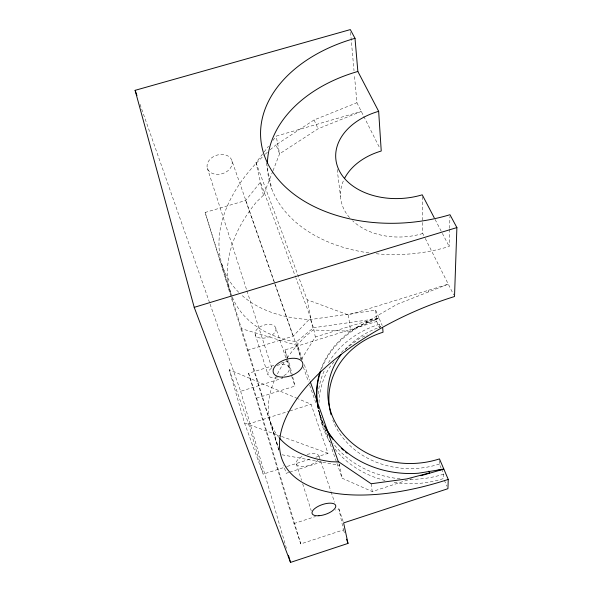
<?xml version="1.0" encoding="UTF-8"?>
<svg xmlns="http://www.w3.org/2000/svg" width="592" height="592" viewBox="0 0 592 592"><rect width="100%" height="100%" fill="white"/><g stroke="black" fill="none" stroke-linecap="round" stroke-linejoin="round"><path stroke-width="0.44" stroke-dasharray="2.96 2.22" d="M441.188 468.25L439.397 464.047L439.449 460.613M441.551 469.086L443.704 474.125L443.593 478.521A92.145 79.528 -0.4 0 1 393.229 482.206M376.201 253.746A134.887 94.868 -4.7 0 0 449.195 246.472L449.617 229.237M449.639 228.327L449.92 216.531M231.997 296.333A157.694 98.857 -25.4 0 1 256.21 202.286L263.396 195.264L272.668 171.569M273.001 170.725L279.616 153.802L276.175 136.13L361.298 111.429L318.059 128.79L279.616 153.802L276.035 144.855L314.078 119.947L356.917 102.734L354.356 74.4M301.372 359.3L315.321 337.04L366.344 321.227L379.109 318.326L382.217 325.504M263.396 195.264L255.988 162.696L263.625 152.64M264.173 151.922L268.539 146.18M272.905 140.437L276.175 136.13M334.036 361.793L329.433 367.536A92.145 79.528 -0.4 0 0 318.984 404.077M341.429 352.573L342.561 351.167L359.795 338.217L367.395 334.894M278.847 450.098L247.449 350.301L205.113 212.469L245.665 200.496L260.413 182.158L295.623 277.248M247.449 350.301L293.114 336.182L310.667 317.874L295.948 278.114M255.988 162.696L307.107 299.722L348.414 314.988L448.292 284.145L397.062 304.318L350.597 331.172L313.057 330.018L304.636 337.122A175.979 88.238 -24 0 0 286.928 358.286M232.345 297.191A157.694 98.857 -25.4 0 0 289.34 340.644L296.688 341.577L313.508 327.739L379.109 318.326M321.811 368.283A93.928 80.445 -0.8 0 1 358.463 327.221L378.34 318.577L366.907 322.573L358.352 326.296A94.084 80.519 -0.8 0 0 320.679 369.948M273.867 365.412L248.566 373.293L293.995 523.557L300.788 543.922L343.456 529.899L338.876 508.898L335.427 510.03M336.974 463.403L342.146 478.21L372.227 491.582L411.351 478.832M293.995 523.557L315.573 516.513M288.785 472.468L286.151 473.311L283.723 465.601M289.666 472.187L321.286 462.012M297.554 398.534L229.208 369.66L244.518 422.977L263.181 474.148L286.328 466.718M287.201 466.437L310.637 458.911M315.839 457.239L327.99 453.339L311.059 404.24L298.398 398.89M229.208 369.66L248.618 423.968L289.007 411.203M289.895 410.922L311.059 404.24M270.078 422.237L270.537 422.089L278.144 446.805M210.056 304.073L240.648 391.312L282.65 378.177M248.566 373.293L256.647 398.105L294.986 386.073L292.603 376.482M280.845 363.244L288.696 360.794L292.389 375.617M287.438 359.588L285.011 349.909L376.697 321.463L375.683 310.208L310.474 319.539A153.92 100.485 -25.7 0 1 241.344 294.809M230.059 292.115L230.466 291.997L222.155 265.009M368.55 322.825L366.907 322.573L366.344 321.227M281.999 454.782L339.608 465.386L342.146 478.21M231.694 297.339L241.506 328.671L297.591 345.565L302.468 359.455M244.518 422.977L280.667 436.126M281.526 436.437L327.99 453.339M435.076 219.417L441.921 232.538M442.35 233.352L449.195 246.472M356.917 102.734L363.377 115.551M363.791 116.38L379.576 147.726M422.621 222.444L422.777 233.492L424.834 237.577M425.241 238.391L453.694 294.875M314.078 119.947L318.059 128.79M375.683 310.208L379.095 318.163M328.538 362.585A92.974 79.957 -0.6 0 1 379.613 324.187L380.982 327.398M376.697 321.463L379.383 327.776M444.318 480.216L446.842 486.15M310.474 319.539L313.508 327.739L315.321 337.04M304.288 364.665L309.771 380.293M339.001 463.654L339.608 465.386L339.283 463.691M140.008 104.288L209.753 303.2M231.997 160.935A12.854 9.65 -17.4 0 1 215.532 174.255A12.854 9.65 -17.4 0 1 211.359 158.064A12.854 9.65 -17.4 0 1 231.997 160.935L301.543 359.744M245.665 200.496L293.114 336.182M303.311 367.003L308.454 381.729M309.668 385.192L316.017 403.381M318.437 410.308L323.595 425.086M325.112 429.437L336.67 462.537M285.011 349.909L287.845 358.286M338.876 508.898L343.323 522.033M275.872 328.197A10.804 6.357 -18 0 1 261.731 338.21A10.804 6.357 -18 0 1 258.985 327.531A10.804 6.357 -18 0 1 275.872 328.197L289.303 368.032M319.125 456.439L330.78 490.99M331.069 491.856L334.561 502.223M291.678 376.253L294.986 386.073M343.456 529.899L344.877 534.125M207.326 168.121L246.679 290.006M246.96 290.879L272.438 369.8M255.219 334.554L267.984 374.684M296.303 463.765L301.557 480.312M302.667 483.79L311.244 510.778M205.113 212.469L231.42 296.466M241.506 328.671L278.862 450.053M256.647 398.105L300.788 543.922M240.648 391.312L286.632 549.102M248.618 423.968L263.181 474.148M287.653 360.469L291.405 375.439M296.688 341.577L300.699 359.218M266.178 162.77L271.802 188.989M320.553 416.376L320.731 417.219M321.878 422.562L322.869 427.195M307.107 299.722L313.057 330.018M348.414 314.988L350.597 331.172M371.169 483.753L372.227 491.582M337.174 169.475L340.533 196.529M350.553 32.345L354.023 70.737M379.613 324.187L379.983 328.493M422.266 196.662L422.607 221.519M428.475 290.265L428.482 291.945M324.053 424.693A94.084 80.519 -0.8 0 1 318.696 410.16A93.928 80.445 -0.8 0 0 323.824 424.708M345.025 349.835A82.621 70.737 -0.8 0 1 380.826 326.858M443.704 474.125A92.974 79.957 -0.6 0 1 410.271 479.342M400.103 478.824A92.974 79.957 -0.6 0 1 333.059 443.26M327.961 435.66A92.974 79.957 -0.6 0 1 318.77 410.093M318.207 393.932A92.974 79.957 -0.6 0 1 325.089 368.942M385.007 480.475A92.145 79.528 -0.4 0 1 335.065 449.195M330.839 443.341A92.145 79.528 -0.4 0 1 319.325 411.203M439.397 464.047A81.777 70.307 -0.6 0 1 332.8 420.017M368.934 252.895A134.887 94.868 -4.7 0 1 267.362 165.553M422.777 233.492A61.309 44.563 -4.4 0 1 352.625 220.801M349.546 217.612A61.309 44.563 -4.4 0 1 343.671 180.205M278.839 437.325A175.979 88.238 -24 0 1 284.937 361.172M238.731 292.315A153.92 100.485 -25.7 0 1 264.639 154.815M265.327 154.172A153.92 100.485 -25.7 0 1 267.399 152.262M270.226 149.746A153.92 100.485 -25.7 0 1 276.035 144.855M307.063 454.449A11.988 5.535 -18.7 0 1 319.066 457.956M317.8 460.176A11.988 5.535 -18.7 0 1 299.123 466.119A11.988 5.535 -18.7 0 1 303.37 455.818M277.026 365.368A11.174 6.135 -18.3 0 1 288.852 367.003A11.174 6.135 -18.3 0 1 283.753 375.742M277.456 377.874A11.174 6.135 -18.3 0 1 268.102 375.025A11.174 6.135 -18.3 0 1 273.03 367.114"/><path stroke-width="0.89" d="M341.007 354.719A82.621 70.737 -0.8 0 0 346.135 437.421A82.621 70.737 -0.8 0 0 439.471 458.896L448.248 479.416L447.929 488.696L343.619 522.906L348.007 543.419L290.509 562.4L194.213 307.352L135.109 90.332L350.309 29.6L355.008 38.332L357.857 71.469L378.658 111.318L381.241 151.027A61.309 44.563 -4.4 0 0 344.426 178.629M355.008 38.332A140.585 95.882 -5 0 0 268.827 165.642A140.585 95.882 -5 0 0 449.964 214.718L456.891 227.58L454.523 296.525A180.974 84.56 -23.7 0 0 279.513 442.742A180.974 84.56 -23.7 0 0 448.248 479.416M420.912 475.716L443.822 469.116M194.213 307.352L456.891 227.58M437.651 470.285L442.897 469.264L418.366 473.23A94.084 80.519 -0.8 0 1 324.468 425.515M434.225 217.775L422.244 194.82A64.55 45.266 -4.8 0 1 339.468 171.066A64.55 45.266 -4.8 0 1 378.658 111.318M428.889 471.173L429.607 472.882L406.815 478.921L371.169 483.753L338.964 461.997L331.128 461.716A175.979 88.238 -24 0 1 279.439 438.028M310.378 382.032L338.395 461.915M135.109 90.332L136.944 95.571M346.586 539.194L348.007 543.419M288.445 555.311L290.509 562.4M382.698 327.99L383.046 332.216A81.777 70.307 -0.6 0 0 331.091 414.748M318.274 408.354A94.084 80.519 -0.8 0 1 320.094 371.658M347.023 453.22A93.928 80.445 -0.8 0 1 345.558 452.036M343.397 450.201A93.928 80.445 -0.8 0 1 341.303 448.307M333.126 439.471A93.928 80.445 -0.8 0 1 326.399 429.592M325.496 427.979A93.928 80.445 -0.8 0 1 324.638 426.351M318.259 408.302A93.928 80.445 -0.8 0 1 320.857 370.836M267.399 162.852A134.887 94.868 -4.7 0 1 357.857 71.469M282.236 377.148A15.444 8.488 -18.7 0 0 302.756 363.236A15.444 8.488 -18.7 0 0 278.987 362.748A15.444 8.488 -18.7 0 0 282.236 377.148M318.94 515.736A12.447 5.136 -18.9 0 0 335.731 505.672A12.447 5.136 -18.9 0 0 316.994 507.011A12.447 5.136 -18.9 0 0 318.94 515.736"/></g></svg>
